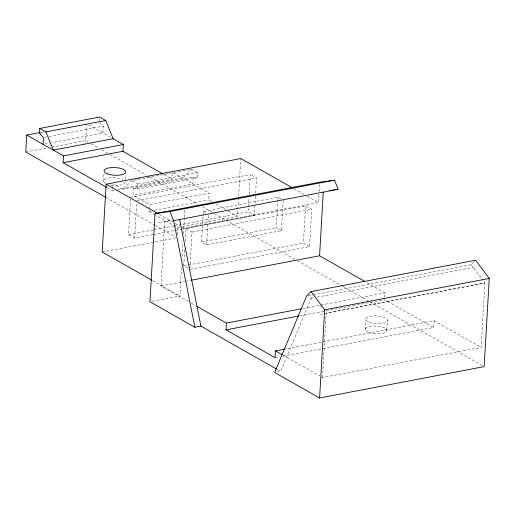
<?xml version="1.0" encoding="UTF-8"?>
<svg xmlns="http://www.w3.org/2000/svg" width="515" height="515" viewBox="0 0 515 515"><rect width="100%" height="100%" fill="white"/><g stroke="black" fill="none" stroke-linecap="round" stroke-linejoin="round"><path stroke-width="0.39" stroke-dasharray="2.58 1.93" d="M88.387 142.185L85.593 140.601L86.572 123.645M99.408 120.665L99.53 118.482M99.82 122.621L103.315 126.13L102.923 132.915L51.738 142.668M103.515 181.319L103.966 173.491M114.542 190.054L112.186 190.505L112.534 184.479M125.332 179.484L125.602 174.785M152.794 234.647L134.685 238.097L128.557 234.621L130.662 198.114M211.607 201.552L208.82 199.968L209.206 193.183L149.363 204.59L133.012 195.314L133.404 188.535L193.247 177.128L197.432 177.752L197.728 172.667L191.593 169.19L131.75 180.591L122.795 189.52L113.255 184.113M134.685 238.097L136.7 203.174M133.404 188.535L137.589 189.153L137.885 184.067L131.75 180.591M155.253 214.929L148.977 211.369L149.06 209.863M149.105 209.109L149.363 204.59M188.664 301.674L161.002 285.992L164.716 221.559L172.557 220.472M117.697 189.456L172.023 179.104L172.416 172.319L209.206 193.183M177.186 234.64L177.591 227.598L155.955 215.328M152.311 301.32L179.87 296.067L181.531 267.343M182.175 256.167L182.954 242.604M183.462 233.829L184.37 218.07M184.415 217.285L184.911 208.678M187.827 268.231L183.739 265.914L184.705 249.247M185.162 241.31L185.896 228.609L305.575 205.807L311.71 209.283L309.56 246.588L189.874 269.39M193.247 177.128L192.855 183.913L133.012 195.314M189.919 268.598L192.024 232.091L185.896 228.609M283.211 200.129L281.454 230.649L206.65 244.902L201.539 242.005L203.026 216.306M203.071 215.502L203.303 211.485L278.106 197.232L281.299 199.041M206.65 244.902L208.363 215.186M182.316 226.697L237.434 216.191L238.4 199.376M238.587 196.176L240.756 158.543M255.472 196.241L254.371 215.289L248.236 211.813L249.06 197.528M249.247 194.355L250.387 174.514L130.707 197.316M255.652 193.067L256.522 177.99L250.387 174.514M281.454 230.649L276.343 227.752L277.92 200.444M277.965 199.64L278.106 197.232M309.56 246.588L303.425 243.106L305.575 205.807M182.381 227.45L183.784 228.242L318.425 202.588L319.017 192.41M319.062 191.632L319.603 182.239M322.48 377.559L326.195 313.126L484.892 282.973L481.177 347.406L322.48 377.559L320.407 376.381M365.141 329.671L365.727 319.5M384.731 297.38L384.988 292.861L365.508 281.814M386.823 330.186L387.409 320.015M282.96 356.174L433.656 327.463L434.042 320.678L285.722 348.945M276.877 372.042L280.617 371.328L312.27 295.674M191.593 169.19L182.638 178.119L122.795 189.52M313.371 294.786L471.173 264.684L475.654 260.223M40.904 132.342L43.26 131.892M39.481 133.52L44.206 132.619M44.258 137.383L48.198 136.636M48.983 136.488L103.315 126.13M44.657 144.02L48.59 143.267M25.75 152.002L46.221 148.101M51.732 147.052L85.593 140.601M136.984 179.072L139.346 178.621M147.219 177.121L149.582 176.671M137.885 184.067L197.728 172.667M137.589 189.153L197.432 177.752M136.836 200.792L256.522 177.99M148.977 211.369L151.339 210.918M154.487 210.32L208.82 199.968M158.729 222.699L171.817 220.201M128.557 234.621L152.961 229.967M153.753 229.819L173.439 226.066M174.225 225.918L248.236 211.813M177.591 227.598L181.525 226.845M153.586 234.499L254.371 215.289M192.024 232.091L311.71 209.283M102.202 252.022L175.428 238.072M201.539 242.005L276.343 227.752M183.739 265.914L187.679 265.167M188.464 265.013L303.425 243.106M161.002 285.992L184.673 281.48M185.458 281.332L190.19 280.43M310.693 298.365L313.847 297.76M316.995 297.161L475.261 267.002M302.936 308.498L320.291 305.189M321.083 305.041L384.988 292.861M299.389 315.882L384.596 299.646L433.656 327.463M320.33 314.33L323.478 313.732M324.263 313.584L484.892 282.973L482.053 279.188M275.074 357.68L279.806 356.779M308.099 295.764L312.579 294.934M293.936 188.696L303.734 194.252M307.23 196.241L318.425 202.588M88.612 124.804L111.098 137.55M434.042 320.678L481.177 347.406M163.731 174.405L172.023 179.104M215.798 203.927L227.662 210.654M228.357 211.047L237.434 216.191M91.187 143.769L98.88 148.133M101.674 149.717L109.367 154.082M110.068 154.474L146.427 175.094M149.923 177.076L197.47 204.043M202.369 206.818L213.558 213.159M214.253 213.558L296.769 260.345M297.464 260.745L342.218 286.121M342.919 286.514L369.487 301.584M370.188 301.977L482.767 365.817M203.303 211.485L205.858 212.933M159.29 214.356L172.589 221.894M175.383 223.484L179.587 225.86M107.345 187.763L112.186 190.505M105.91 197.457L154.7 225.119M155.395 225.519L175.609 236.977M152.582 280.591L179.87 296.067M191.426 303.245L195.578 305.595M283.076 355.215L319.712 375.989M277.122 369.345L280.617 371.328M471.173 264.684L481.583 278.557M320.562 305.595L323.375 309.361M125.197 181.827A10.886 3.83 3.3 0 1 110.294 184.924M105.382 183.282A10.886 3.83 3.3 0 1 107.841 178.171A10.886 3.83 3.3 0 1 122.763 179.568M368.901 332.484A10.886 3.83 3.3 0 0 386.668 331.177A10.886 3.83 3.3 0 0 372.384 326.13A10.886 3.83 3.3 0 0 368.901 332.484M369.487 322.306A10.886 3.83 3.3 0 0 387.254 321.006A10.886 3.83 3.3 0 0 372.969 315.953A10.886 3.83 3.3 0 0 369.487 322.306"/><path stroke-width="0.77" d="M40.112 132.497L26.729 135.046L25.75 152.002L105.91 197.457M162.354 173.619L122.969 151.288L123.362 144.503L113.139 138.709L105.749 120.51L99.614 117.034L39.771 128.435L39.481 133.52L43.472 137.537L43.08 144.316M106.657 187.37L63.126 162.689L63.519 155.91L26.729 135.046M292.539 187.904L240.756 158.543L106.109 184.196L102.202 252.022L151.88 280.192M155.034 213.596L169.931 211.536L173.626 220.639L338.194 189.282L334.493 180.179L319.603 182.239L155.034 213.596L149.949 301.771L194.921 327.27L200.901 326.124L276.42 368.952M284.93 349.093L275.461 350.895L275.074 357.68L226.014 329.864L226.407 323.079L196.962 306.38M364.813 281.422L319.583 255.775L323.253 192.134M319.603 397.966L324.682 309.798L311.086 291.58L306.605 296.041L274.63 372.467L319.603 397.966L484.164 366.609L489.25 278.441L475.654 260.223L311.086 291.58M39.771 128.435L45.906 131.911L105.749 120.51M113.139 138.709L53.296 150.11L45.906 131.911M63.519 155.91L123.362 144.503M63.126 162.689L122.969 151.288M169.931 211.536L334.493 180.179M190.981 280.276L319.583 255.775M226.407 323.079L301.359 308.794M324.682 309.798L489.25 278.441M226.014 329.864L298.603 316.03M329.568 190.473L331.139 190.254M332.703 190.035L334.274 189.823M335.838 189.604L338.194 189.282M106.109 184.196L157.893 213.564M275.461 350.895L282.387 354.822M179.613 219.499L200.901 326.124M173.626 220.639L194.921 327.27M107.86 173.954A10.886 3.83 3.3 0 0 125.628 172.647A10.886 3.83 3.3 0 0 111.343 167.6A10.886 3.83 3.3 0 0 107.86 173.954"/></g></svg>
